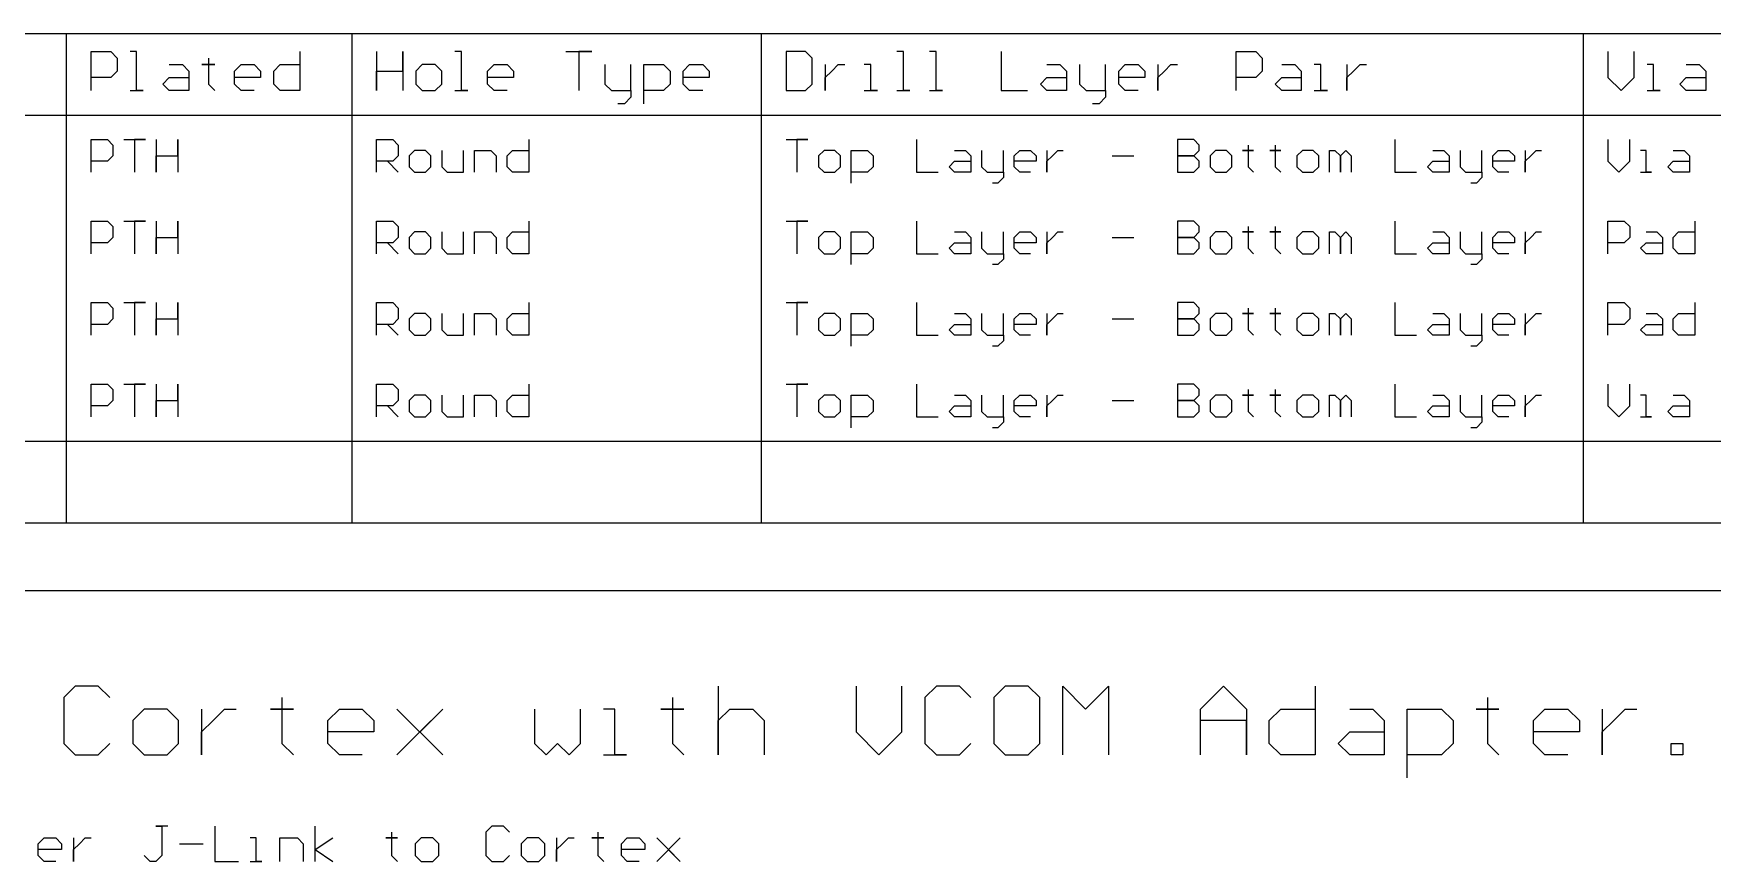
# Model space of a CAD drawing. Header units: millimetres. Extents: x -1.9 to 9.1, y -3.1 to 5.4.
# Drawn here: x 6.116 to 7.66, y -2.209 to -1.448 of the extents above; entities that cross this region are included whole.
import ezdxf

# ---------------------------------------------------------------- set-up
doc = ezdxf.new("R2010")
doc.units = ezdxf.units.MM
doc.header["$MEASUREMENT"] = 0
doc.layers.add('DrillDrawing', color=1, linetype='Continuous')
doc.layers.add('Mechanical11', color=56, linetype='Continuous')

msp = doc.modelspace()

# ---------------------------------------------------------------- linework, layer by layer
at = {"layer": 'DrillDrawing'}
for p, q in [((4.484, -1.4477), (8.6965, -1.4477)), ((6.1463, -1.8977), (6.1463, -1.4477)), ((6.4088, -1.8977), (6.4088, -1.4477)), ((6.7853, -1.8977), (6.7853, -1.4477)), ((7.5411, -1.8977), (7.5411, -1.4477)), ((6.1688, -1.5002), (6.1688, -1.4642)), ((6.1688, -1.4642), (6.1868, -1.4642)), ((6.1868, -1.4642), (6.1928, -1.4702)), ((6.2107, -1.4642), (6.2048, -1.4642)), ((6.2107, -1.5002), (6.2107, -1.4642)), ((6.3607, -1.4642), (6.3607, -1.5002)), ((6.4313, -1.4642), (6.4313, -1.5002)), ((6.4553, -1.4822), (6.4553, -1.4642)), ((6.4553, -1.4642), (6.4553, -1.5002)), ((6.5093, -1.4642), (6.5033, -1.4642)), ((6.5093, -1.5002), (6.5093, -1.4642)), ((6.6052, -1.4642), (6.6292, -1.4642)), ((6.6292, -1.4642), (6.6172, -1.4642)), ((6.6172, -1.4642), (6.6172, -1.5002)), ((6.8078, -1.4642), (6.8078, -1.5002)), ((6.8258, -1.4642), (6.8078, -1.4642)), ((6.8318, -1.4702), (6.8258, -1.4642)), ((6.9158, -1.4642), (6.9098, -1.4642)), ((6.9158, -1.5002), (6.9158, -1.4642)), ((6.9458, -1.4642), (6.9398, -1.4642)), ((6.9458, -1.5002), (6.9458, -1.4642)), ((7.0057, -1.4642), (7.0057, -1.5002)), ((7.2217, -1.5002), (7.2217, -1.4642)), ((7.2217, -1.4642), (7.2397, -1.4642)), ((7.2397, -1.4642), (7.2457, -1.4702)), ((7.5636, -1.4642), (7.5636, -1.4882)), ((7.5876, -1.4882), (7.5876, -1.4642)), ((6.1928, -1.4702), (6.1928, -1.4822)), ((6.2407, -1.4762), (6.2527, -1.4762)), ((6.2527, -1.4762), (6.2587, -1.4822)), ((6.2767, -1.4762), (6.2707, -1.4762)), ((6.2707, -1.4762), (6.2827, -1.4762)), ((6.2767, -1.4702), (6.2767, -1.4762)), ((6.2827, -1.4762), (6.2767, -1.4762)), ((6.2767, -1.4762), (6.2767, -1.4942)), ((6.3007, -1.4822), (6.3067, -1.4762)), ((6.3067, -1.4762), (6.3187, -1.4762)), ((6.3187, -1.4762), (6.3247, -1.4822)), ((6.3367, -1.4822), (6.3427, -1.4762)), ((6.3427, -1.4762), (6.3607, -1.4762)), ((6.4733, -1.4762), (6.4673, -1.4822)), ((6.4853, -1.4762), (6.4733, -1.4762)), ((6.4913, -1.4822), (6.4853, -1.4762)), ((6.5333, -1.4822), (6.5393, -1.4762)), ((6.5393, -1.4762), (6.5513, -1.4762)), ((6.5513, -1.4762), (6.5573, -1.4822)), ((6.6412, -1.4762), (6.6412, -1.4942)), ((6.6652, -1.5002), (6.6652, -1.4762)), ((6.6772, -1.5122), (6.6772, -1.4762)), ((6.6772, -1.4762), (6.6952, -1.4762)), ((6.6952, -1.4762), (6.7012, -1.4822)), ((6.7132, -1.4822), (6.7192, -1.4762)), ((6.7192, -1.4762), (6.7312, -1.4762)), ((6.7312, -1.4762), (6.7372, -1.4822)), ((6.8318, -1.4942), (6.8318, -1.4702)), ((6.8438, -1.4762), (6.8438, -1.5002)), ((6.8498, -1.4822), (6.8558, -1.4762)), ((6.8558, -1.4762), (6.8618, -1.4762)), ((6.8858, -1.4762), (6.8798, -1.4762)), ((6.8858, -1.5002), (6.8858, -1.4762)), ((7.0477, -1.4762), (7.0597, -1.4762)), ((7.0597, -1.4762), (7.0657, -1.4822)), ((7.0777, -1.4762), (7.0777, -1.4942)), ((7.1017, -1.5002), (7.1017, -1.4762)), ((7.1137, -1.4822), (7.1197, -1.4762)), ((7.1197, -1.4762), (7.1317, -1.4762)), ((7.1317, -1.4762), (7.1377, -1.4822)), ((7.1497, -1.4762), (7.1497, -1.5002)), ((7.1557, -1.4822), (7.1617, -1.4762)), ((7.1617, -1.4762), (7.1677, -1.4762)), ((7.2457, -1.4702), (7.2457, -1.4822)), ((7.2637, -1.4762), (7.2757, -1.4762)), ((7.2757, -1.4762), (7.2816, -1.4822)), ((7.2996, -1.4762), (7.2936, -1.4762)), ((7.2996, -1.5002), (7.2996, -1.4762)), ((7.3236, -1.4762), (7.3236, -1.5002)), ((7.3296, -1.4822), (7.3356, -1.4762)), ((7.3356, -1.4762), (7.3416, -1.4762)), ((7.6056, -1.4762), (7.5996, -1.4762)), ((7.6056, -1.5002), (7.6056, -1.4762)), ((7.6356, -1.4762), (7.6475, -1.4762)), ((7.6475, -1.4762), (7.6535, -1.4822)), ((6.1868, -1.4882), (6.1688, -1.4882)), ((6.1928, -1.4822), (6.1868, -1.4882)), ((6.2347, -1.4942), (6.2407, -1.4882)), ((6.2407, -1.5002), (6.2347, -1.4942)), ((6.2407, -1.4882), (6.2587, -1.4882)), ((6.2587, -1.4822), (6.2587, -1.5002)), ((6.2767, -1.4942), (6.2827, -1.5002)), ((6.3007, -1.4942), (6.3007, -1.4822)), ((6.3247, -1.4882), (6.3007, -1.4882)), ((6.3067, -1.5002), (6.3007, -1.4942)), ((6.3247, -1.4822), (6.3247, -1.4882)), ((6.3367, -1.4942), (6.3367, -1.4822)), ((6.3427, -1.5002), (6.3367, -1.4942)), ((6.4313, -1.5002), (6.4313, -1.4822)), ((6.4313, -1.4822), (6.4553, -1.4822)), ((6.4673, -1.4822), (6.4673, -1.4942)), ((6.4673, -1.4942), (6.4733, -1.5002)), ((6.4853, -1.5002), (6.4913, -1.4942)), ((6.4913, -1.4942), (6.4913, -1.4822)), ((6.5333, -1.4942), (6.5333, -1.4822)), ((6.5573, -1.4882), (6.5333, -1.4882)), ((6.5393, -1.5002), (6.5333, -1.4942)), ((6.5573, -1.4822), (6.5573, -1.4882)), ((6.6412, -1.4942), (6.6472, -1.5002)), ((6.7012, -1.4942), (6.6952, -1.5002)), ((6.7012, -1.4822), (6.7012, -1.4942)), ((6.7132, -1.4942), (6.7132, -1.4822)), ((6.7372, -1.4882), (6.7132, -1.4882)), ((6.7192, -1.5002), (6.7132, -1.4942)), ((6.7372, -1.4822), (6.7372, -1.4882)), ((6.8258, -1.5002), (6.8318, -1.4942)), ((6.8438, -1.4882), (6.8498, -1.4822)), ((6.8438, -1.5002), (6.8438, -1.4882)), ((7.0417, -1.4942), (7.0477, -1.4882)), ((7.0477, -1.5002), (7.0417, -1.4942)), ((7.0477, -1.4882), (7.0657, -1.4882)), ((7.0657, -1.4822), (7.0657, -1.5002)), ((7.0777, -1.4942), (7.0837, -1.5002)), ((7.1137, -1.4942), (7.1137, -1.4822)), ((7.1377, -1.4882), (7.1137, -1.4882)), ((7.1197, -1.5002), (7.1137, -1.4942)), ((7.1377, -1.4822), (7.1377, -1.4882)), ((7.1497, -1.4882), (7.1557, -1.4822)), ((7.1497, -1.5002), (7.1497, -1.4882)), ((7.2397, -1.4882), (7.2217, -1.4882)), ((7.2457, -1.4822), (7.2397, -1.4882)), ((7.2577, -1.4942), (7.2637, -1.4882)), ((7.2637, -1.5002), (7.2577, -1.4942)), ((7.2637, -1.4882), (7.2816, -1.4882)), ((7.2816, -1.4822), (7.2816, -1.5002)), ((7.3236, -1.4882), (7.3296, -1.4822)), ((7.3236, -1.5002), (7.3236, -1.4882)), ((7.5636, -1.4882), (7.5756, -1.5002)), ((7.5756, -1.5002), (7.5876, -1.4882)), ((7.6296, -1.4942), (7.6356, -1.4882)), ((7.6356, -1.5002), (7.6296, -1.4942)), ((7.6356, -1.4882), (7.6535, -1.4882)), ((7.6535, -1.4822), (7.6535, -1.5002)), ((6.2048, -1.5002), (6.2167, -1.5002)), ((6.2167, -1.5002), (6.2107, -1.5002)), ((6.2587, -1.5002), (6.2407, -1.5002)), ((6.3187, -1.5002), (6.3067, -1.5002)), ((6.3607, -1.5002), (6.3427, -1.5002)), ((6.4733, -1.5002), (6.4853, -1.5002)), ((6.5033, -1.5002), (6.5153, -1.5002)), ((6.5153, -1.5002), (6.5093, -1.5002)), ((6.5513, -1.5002), (6.5393, -1.5002)), ((6.6472, -1.5002), (6.6652, -1.5002)), ((6.6592, -1.5122), (6.6532, -1.5122)), ((6.6652, -1.5062), (6.6592, -1.5122)), ((6.6652, -1.5002), (6.6652, -1.5062)), ((6.6952, -1.5002), (6.6772, -1.5002)), ((6.7312, -1.5002), (6.7192, -1.5002)), ((6.8078, -1.5002), (6.8258, -1.5002)), ((6.8798, -1.5002), (6.8918, -1.5002)), ((6.8918, -1.5002), (6.8858, -1.5002)), ((6.9098, -1.5002), (6.9218, -1.5002)), ((6.9218, -1.5002), (6.9158, -1.5002)), ((6.9398, -1.5002), (6.9518, -1.5002)), ((6.9518, -1.5002), (6.9458, -1.5002)), ((7.0057, -1.5002), (7.0297, -1.5002)), ((7.0657, -1.5002), (7.0477, -1.5002)), ((7.0837, -1.5002), (7.1017, -1.5002)), ((7.0957, -1.5122), (7.0897, -1.5122)), ((7.1017, -1.5062), (7.0957, -1.5122)), ((7.1017, -1.5002), (7.1017, -1.5062)), ((7.1317, -1.5002), (7.1197, -1.5002)), ((7.2816, -1.5002), (7.2637, -1.5002)), ((7.2936, -1.5002), (7.3056, -1.5002)), ((7.3056, -1.5002), (7.2996, -1.5002)), ((7.5996, -1.5002), (7.6116, -1.5002)), ((7.6116, -1.5002), (7.6056, -1.5002)), ((7.6535, -1.5002), (7.6356, -1.5002)), ((4.484, -1.5227), (8.6965, -1.5227)), ((6.1688, -1.5752), (6.1688, -1.5452)), ((6.1688, -1.5452), (6.1838, -1.5452)), ((6.1838, -1.5452), (6.1888, -1.5502)), ((6.1888, -1.5502), (6.1888, -1.5602)), ((6.1988, -1.5452), (6.2187, -1.5452)), ((6.2187, -1.5452), (6.2087, -1.5452)), ((6.2087, -1.5452), (6.2087, -1.5752)), ((6.2287, -1.5452), (6.2287, -1.5752)), ((6.2487, -1.5602), (6.2487, -1.5452)), ((6.2487, -1.5452), (6.2487, -1.5752)), ((6.4313, -1.5752), (6.4313, -1.5452)), ((6.4313, -1.5452), (6.4463, -1.5452)), ((6.4463, -1.5452), (6.4513, -1.5502)), ((6.4513, -1.5502), (6.4513, -1.5602)), ((6.4663, -1.5552), (6.4613, -1.5602)), ((6.4763, -1.5552), (6.4663, -1.5552)), ((6.4813, -1.5602), (6.4763, -1.5552)), ((6.4913, -1.5552), (6.4913, -1.5702)), ((6.5113, -1.5752), (6.5113, -1.5552)), ((6.5213, -1.5752), (6.5213, -1.5552)), ((6.5213, -1.5552), (6.5363, -1.5552)), ((6.5363, -1.5552), (6.5413, -1.5602)), ((6.5513, -1.5602), (6.5563, -1.5552)), ((6.5563, -1.5552), (6.5713, -1.5552)), ((6.5713, -1.5452), (6.5713, -1.5752)), ((6.8078, -1.5452), (6.8278, -1.5452)), ((6.8278, -1.5452), (6.8178, -1.5452)), ((6.8178, -1.5452), (6.8178, -1.5752)), ((6.8428, -1.5552), (6.8378, -1.5602)), ((6.8528, -1.5552), (6.8428, -1.5552)), ((6.8578, -1.5602), (6.8528, -1.5552)), ((6.8678, -1.5852), (6.8678, -1.5552)), ((6.8678, -1.5552), (6.8828, -1.5552)), ((6.8828, -1.5552), (6.8878, -1.5602)), ((6.9278, -1.5452), (6.9278, -1.5752)), ((6.9628, -1.5552), (6.9727, -1.5552)), ((6.9727, -1.5552), (6.9777, -1.5602)), ((6.9877, -1.5552), (6.9877, -1.5702)), ((7.0077, -1.5752), (7.0077, -1.5552)), ((7.0177, -1.5602), (7.0227, -1.5552)), ((7.0227, -1.5552), (7.0327, -1.5552)), ((7.0327, -1.5552), (7.0377, -1.5602)), ((7.0477, -1.5552), (7.0477, -1.5752)), ((7.0527, -1.5602), (7.0577, -1.5552)), ((7.0577, -1.5552), (7.0627, -1.5552)), ((7.1677, -1.5452), (7.1677, -1.5752)), ((7.1827, -1.5452), (7.1677, -1.5452)), ((7.1877, -1.5502), (7.1827, -1.5452)), ((7.1827, -1.5602), (7.1877, -1.5552)), ((7.1877, -1.5552), (7.1877, -1.5502)), ((7.2027, -1.5552), (7.1977, -1.5602)), ((7.2127, -1.5552), (7.2027, -1.5552)), ((7.2177, -1.5602), (7.2127, -1.5552)), ((7.2327, -1.5552), (7.2277, -1.5552)), ((7.2277, -1.5552), (7.2377, -1.5552)), ((7.2327, -1.5502), (7.2327, -1.5552)), ((7.2377, -1.5552), (7.2327, -1.5552)), ((7.2327, -1.5552), (7.2327, -1.5702)), ((7.2577, -1.5552), (7.2527, -1.5552)), ((7.2527, -1.5552), (7.2627, -1.5552)), ((7.2577, -1.5502), (7.2577, -1.5552)), ((7.2627, -1.5552), (7.2577, -1.5552)), ((7.2577, -1.5552), (7.2577, -1.5702)), ((7.2826, -1.5552), (7.2776, -1.5602)), ((7.2926, -1.5552), (7.2826, -1.5552)), ((7.2976, -1.5602), (7.2926, -1.5552)), ((7.3076, -1.5752), (7.3076, -1.5552)), ((7.3076, -1.5552), (7.3126, -1.5552)), ((7.3126, -1.5552), (7.3176, -1.5602)), ((7.3176, -1.5602), (7.3226, -1.5552)), ((7.3226, -1.5552), (7.3276, -1.5602)), ((7.3676, -1.5452), (7.3676, -1.5752)), ((7.4026, -1.5552), (7.4126, -1.5552)), ((7.4126, -1.5552), (7.4176, -1.5602)), ((7.4276, -1.5552), (7.4276, -1.5702)), ((7.4476, -1.5752), (7.4476, -1.5552)), ((7.4576, -1.5602), (7.4626, -1.5552)), ((7.4626, -1.5552), (7.4726, -1.5552)), ((7.4726, -1.5552), (7.4776, -1.5602)), ((7.4876, -1.5552), (7.4876, -1.5752)), ((7.4926, -1.5602), (7.4976, -1.5552)), ((7.4976, -1.5552), (7.5026, -1.5552)), ((7.5636, -1.5452), (7.5636, -1.5652)), ((7.5836, -1.5652), (7.5836, -1.5452)), ((7.5986, -1.5552), (7.5936, -1.5552)), ((7.5986, -1.5752), (7.5986, -1.5552)), ((7.6236, -1.5552), (7.6336, -1.5552)), ((7.6336, -1.5552), (7.6386, -1.5602)), ((6.1838, -1.5652), (6.1688, -1.5652)), ((6.1888, -1.5602), (6.1838, -1.5652)), ((6.2287, -1.5752), (6.2287, -1.5602)), ((6.2287, -1.5602), (6.2487, -1.5602)), ((6.4463, -1.5652), (6.4313, -1.5652)), ((6.4413, -1.5652), (6.4513, -1.5752)), ((6.4513, -1.5602), (6.4463, -1.5652)), ((6.4613, -1.5602), (6.4613, -1.5702)), ((6.4613, -1.5702), (6.4663, -1.5752)), ((6.4763, -1.5752), (6.4813, -1.5702)), ((6.4813, -1.5702), (6.4813, -1.5602)), ((6.4913, -1.5702), (6.4963, -1.5752)), ((6.5413, -1.5602), (6.5413, -1.5752)), ((6.5513, -1.5702), (6.5513, -1.5602)), ((6.5563, -1.5752), (6.5513, -1.5702)), ((6.8378, -1.5602), (6.8378, -1.5702)), ((6.8378, -1.5702), (6.8428, -1.5752)), ((6.8528, -1.5752), (6.8578, -1.5702)), ((6.8578, -1.5702), (6.8578, -1.5602)), ((6.8878, -1.5702), (6.8828, -1.5752)), ((6.8878, -1.5602), (6.8878, -1.5702)), ((6.9578, -1.5702), (6.9628, -1.5652)), ((6.9628, -1.5752), (6.9578, -1.5702)), ((6.9628, -1.5652), (6.9777, -1.5652)), ((6.9777, -1.5602), (6.9777, -1.5752)), ((6.9877, -1.5702), (6.9927, -1.5752)), ((7.0177, -1.5702), (7.0177, -1.5602)), ((7.0377, -1.5652), (7.0177, -1.5652)), ((7.0227, -1.5752), (7.0177, -1.5702)), ((7.0377, -1.5602), (7.0377, -1.5652)), ((7.0477, -1.5652), (7.0527, -1.5602)), ((7.0477, -1.5752), (7.0477, -1.5652)), ((7.1077, -1.5602), (7.1277, -1.5602)), ((7.1827, -1.5602), (7.1677, -1.5602)), ((7.1677, -1.5602), (7.1827, -1.5602)), ((7.1877, -1.5652), (7.1827, -1.5602)), ((7.1827, -1.5752), (7.1877, -1.5702)), ((7.1877, -1.5702), (7.1877, -1.5652)), ((7.1977, -1.5602), (7.1977, -1.5702)), ((7.1977, -1.5702), (7.2027, -1.5752)), ((7.2127, -1.5752), (7.2177, -1.5702)), ((7.2177, -1.5702), (7.2177, -1.5602)), ((7.2327, -1.5702), (7.2377, -1.5752)), ((7.2577, -1.5702), (7.2627, -1.5752)), ((7.2776, -1.5602), (7.2776, -1.5702)), ((7.2776, -1.5702), (7.2826, -1.5752)), ((7.2926, -1.5752), (7.2976, -1.5702)), ((7.2976, -1.5702), (7.2976, -1.5602)), ((7.3176, -1.5602), (7.3176, -1.5752)), ((7.3176, -1.5752), (7.3176, -1.5602)), ((7.3276, -1.5602), (7.3276, -1.5752)), ((7.3976, -1.5702), (7.4026, -1.5652)), ((7.4026, -1.5752), (7.3976, -1.5702)), ((7.4026, -1.5652), (7.4176, -1.5652)), ((7.4176, -1.5602), (7.4176, -1.5752)), ((7.4276, -1.5702), (7.4326, -1.5752)), ((7.4576, -1.5702), (7.4576, -1.5602)), ((7.4776, -1.5652), (7.4576, -1.5652)), ((7.4626, -1.5752), (7.4576, -1.5702)), ((7.4776, -1.5602), (7.4776, -1.5652)), ((7.4876, -1.5652), (7.4926, -1.5602)), ((7.4876, -1.5752), (7.4876, -1.5652)), ((7.5636, -1.5652), (7.5736, -1.5752)), ((7.5736, -1.5752), (7.5836, -1.5652)), ((7.6186, -1.5702), (7.6236, -1.5652)), ((7.6236, -1.5752), (7.6186, -1.5702)), ((7.6236, -1.5652), (7.6386, -1.5652)), ((7.6386, -1.5602), (7.6386, -1.5752)), ((6.4663, -1.5752), (6.4763, -1.5752)), ((6.4963, -1.5752), (6.5113, -1.5752)), ((6.5713, -1.5752), (6.5563, -1.5752)), ((6.8428, -1.5752), (6.8528, -1.5752)), ((6.8828, -1.5752), (6.8678, -1.5752)), ((6.9278, -1.5752), (6.9478, -1.5752)), ((6.9777, -1.5752), (6.9628, -1.5752)), ((6.9927, -1.5752), (7.0077, -1.5752)), ((7.0027, -1.5852), (6.9977, -1.5852)), ((7.0077, -1.5802), (7.0027, -1.5852)), ((7.0077, -1.5752), (7.0077, -1.5802)), ((7.0327, -1.5752), (7.0227, -1.5752)), ((7.1677, -1.5752), (7.1827, -1.5752)), ((7.2027, -1.5752), (7.2127, -1.5752)), ((7.2826, -1.5752), (7.2926, -1.5752)), ((7.3676, -1.5752), (7.3876, -1.5752)), ((7.4176, -1.5752), (7.4026, -1.5752)), ((7.4326, -1.5752), (7.4476, -1.5752)), ((7.4426, -1.5852), (7.4376, -1.5852)), ((7.4476, -1.5802), (7.4426, -1.5852)), ((7.4476, -1.5752), (7.4476, -1.5802)), ((7.4726, -1.5752), (7.4626, -1.5752)), ((7.5936, -1.5752), (7.6036, -1.5752)), ((7.6036, -1.5752), (7.5986, -1.5752)), ((7.6386, -1.5752), (7.6236, -1.5752)), ((6.1688, -1.6502), (6.1688, -1.6202)), ((6.1688, -1.6202), (6.1838, -1.6202)), ((6.1838, -1.6202), (6.1888, -1.6252)), ((6.1988, -1.6202), (6.2187, -1.6202)), ((6.2187, -1.6202), (6.2087, -1.6202)), ((6.2087, -1.6202), (6.2087, -1.6502)), ((6.2287, -1.6202), (6.2287, -1.6502)), ((6.2487, -1.6352), (6.2487, -1.6202)), ((6.2487, -1.6202), (6.2487, -1.6502)), ((6.4313, -1.6502), (6.4313, -1.6202)), ((6.4313, -1.6202), (6.4463, -1.6202)), ((6.4463, -1.6202), (6.4513, -1.6252)), ((6.5713, -1.6202), (6.5713, -1.6502)), ((6.8078, -1.6202), (6.8278, -1.6202)), ((6.8278, -1.6202), (6.8178, -1.6202)), ((6.8178, -1.6202), (6.8178, -1.6502)), ((6.9278, -1.6202), (6.9278, -1.6502)), ((7.1677, -1.6202), (7.1677, -1.6502)), ((7.1827, -1.6202), (7.1677, -1.6202)), ((7.1877, -1.6252), (7.1827, -1.6202)), ((7.3676, -1.6202), (7.3676, -1.6502)), ((7.5636, -1.6502), (7.5636, -1.6202)), ((7.5636, -1.6202), (7.5786, -1.6202)), ((7.5786, -1.6202), (7.5836, -1.6252)), ((7.6436, -1.6202), (7.6436, -1.6502)), ((6.1888, -1.6352), (6.1838, -1.6402)), ((6.1888, -1.6252), (6.1888, -1.6352)), ((6.2287, -1.6502), (6.2287, -1.6352)), ((6.2287, -1.6352), (6.2487, -1.6352)), ((6.4513, -1.6352), (6.4463, -1.6402)), ((6.4513, -1.6252), (6.4513, -1.6352)), ((6.4663, -1.6302), (6.4613, -1.6352)), ((6.4613, -1.6352), (6.4613, -1.6452)), ((6.4763, -1.6302), (6.4663, -1.6302)), ((6.4813, -1.6352), (6.4763, -1.6302)), ((6.4813, -1.6452), (6.4813, -1.6352)), ((6.4913, -1.6302), (6.4913, -1.6452)), ((6.5113, -1.6502), (6.5113, -1.6302)), ((6.5213, -1.6502), (6.5213, -1.6302)), ((6.5213, -1.6302), (6.5363, -1.6302)), ((6.5363, -1.6302), (6.5413, -1.6352)), ((6.5413, -1.6352), (6.5413, -1.6502)), ((6.5513, -1.6352), (6.5563, -1.6302)), ((6.5513, -1.6452), (6.5513, -1.6352)), ((6.5563, -1.6302), (6.5713, -1.6302)), ((6.8428, -1.6302), (6.8378, -1.6352)), ((6.8378, -1.6352), (6.8378, -1.6452)), ((6.8528, -1.6302), (6.8428, -1.6302)), ((6.8578, -1.6352), (6.8528, -1.6302)), ((6.8578, -1.6452), (6.8578, -1.6352)), ((6.8678, -1.6602), (6.8678, -1.6302)), ((6.8678, -1.6302), (6.8828, -1.6302)), ((6.8828, -1.6302), (6.8878, -1.6352)), ((6.8878, -1.6352), (6.8878, -1.6452)), ((6.9628, -1.6302), (6.9727, -1.6302)), ((6.9727, -1.6302), (6.9777, -1.6352)), ((6.9777, -1.6352), (6.9777, -1.6502)), ((6.9877, -1.6302), (6.9877, -1.6452)), ((7.0077, -1.6502), (7.0077, -1.6302)), ((7.0177, -1.6352), (7.0227, -1.6302)), ((7.0177, -1.6452), (7.0177, -1.6352)), ((7.0227, -1.6302), (7.0327, -1.6302)), ((7.0327, -1.6302), (7.0377, -1.6352)), ((7.0377, -1.6352), (7.0377, -1.6402)), ((7.0477, -1.6302), (7.0477, -1.6502)), ((7.0477, -1.6402), (7.0527, -1.6352)), ((7.0527, -1.6352), (7.0577, -1.6302)), ((7.0577, -1.6302), (7.0627, -1.6302)), ((7.1077, -1.6352), (7.1277, -1.6352)), ((7.1827, -1.6352), (7.1677, -1.6352)), ((7.1677, -1.6352), (7.1827, -1.6352)), ((7.1827, -1.6352), (7.1877, -1.6302)), ((7.1877, -1.6402), (7.1827, -1.6352)), ((7.1877, -1.6302), (7.1877, -1.6252)), ((7.2027, -1.6302), (7.1977, -1.6352)), ((7.1977, -1.6352), (7.1977, -1.6452)), ((7.2127, -1.6302), (7.2027, -1.6302)), ((7.2177, -1.6352), (7.2127, -1.6302)), ((7.2177, -1.6452), (7.2177, -1.6352)), ((7.2327, -1.6302), (7.2277, -1.6302)), ((7.2277, -1.6302), (7.2377, -1.6302)), ((7.2327, -1.6252), (7.2327, -1.6302)), ((7.2377, -1.6302), (7.2327, -1.6302)), ((7.2327, -1.6302), (7.2327, -1.6452)), ((7.2577, -1.6302), (7.2527, -1.6302)), ((7.2527, -1.6302), (7.2627, -1.6302)), ((7.2577, -1.6252), (7.2577, -1.6302)), ((7.2627, -1.6302), (7.2577, -1.6302)), ((7.2577, -1.6302), (7.2577, -1.6452)), ((7.2826, -1.6302), (7.2776, -1.6352)), ((7.2776, -1.6352), (7.2776, -1.6452)), ((7.2926, -1.6302), (7.2826, -1.6302)), ((7.2976, -1.6352), (7.2926, -1.6302)), ((7.2976, -1.6452), (7.2976, -1.6352)), ((7.3076, -1.6502), (7.3076, -1.6302)), ((7.3076, -1.6302), (7.3126, -1.6302)), ((7.3126, -1.6302), (7.3176, -1.6352)), ((7.3176, -1.6352), (7.3226, -1.6302)), ((7.3176, -1.6352), (7.3176, -1.6502)), ((7.3176, -1.6502), (7.3176, -1.6352)), ((7.3226, -1.6302), (7.3276, -1.6352)), ((7.3276, -1.6352), (7.3276, -1.6502)), ((7.4026, -1.6302), (7.4126, -1.6302)), ((7.4126, -1.6302), (7.4176, -1.6352)), ((7.4176, -1.6352), (7.4176, -1.6502)), ((7.4276, -1.6302), (7.4276, -1.6452)), ((7.4476, -1.6502), (7.4476, -1.6302)), ((7.4576, -1.6352), (7.4626, -1.6302)), ((7.4576, -1.6452), (7.4576, -1.6352)), ((7.4626, -1.6302), (7.4726, -1.6302)), ((7.4726, -1.6302), (7.4776, -1.6352)), ((7.4776, -1.6352), (7.4776, -1.6402)), ((7.4876, -1.6302), (7.4876, -1.6502)), ((7.4876, -1.6402), (7.4926, -1.6352)), ((7.4926, -1.6352), (7.4976, -1.6302)), ((7.4976, -1.6302), (7.5026, -1.6302)), ((7.5836, -1.6352), (7.5786, -1.6402)), ((7.5836, -1.6252), (7.5836, -1.6352)), ((7.5986, -1.6302), (7.6086, -1.6302)), ((7.6086, -1.6302), (7.6136, -1.6352)), ((7.6136, -1.6352), (7.6136, -1.6502)), ((7.6236, -1.6352), (7.6286, -1.6302)), ((7.6236, -1.6452), (7.6236, -1.6352)), ((7.6286, -1.6302), (7.6436, -1.6302)), ((6.1838, -1.6402), (6.1688, -1.6402)), ((6.4463, -1.6402), (6.4313, -1.6402)), ((6.4413, -1.6402), (6.4513, -1.6502)), ((6.4613, -1.6452), (6.4663, -1.6502)), ((6.4663, -1.6502), (6.4763, -1.6502)), ((6.4763, -1.6502), (6.4813, -1.6452)), ((6.4913, -1.6452), (6.4963, -1.6502)), ((6.4963, -1.6502), (6.5113, -1.6502)), ((6.5563, -1.6502), (6.5513, -1.6452)), ((6.5713, -1.6502), (6.5563, -1.6502)), ((6.8378, -1.6452), (6.8428, -1.6502)), ((6.8428, -1.6502), (6.8528, -1.6502)), ((6.8528, -1.6502), (6.8578, -1.6452)), ((6.8828, -1.6502), (6.8678, -1.6502)), ((6.8878, -1.6452), (6.8828, -1.6502)), ((6.9278, -1.6502), (6.9478, -1.6502)), ((6.9578, -1.6452), (6.9628, -1.6402)), ((6.9628, -1.6502), (6.9578, -1.6452)), ((6.9628, -1.6402), (6.9777, -1.6402)), ((6.9777, -1.6502), (6.9628, -1.6502)), ((6.9877, -1.6452), (6.9927, -1.6502)), ((6.9927, -1.6502), (7.0077, -1.6502)), ((7.0077, -1.6502), (7.0077, -1.6552)), ((7.0377, -1.6402), (7.0177, -1.6402)), ((7.0227, -1.6502), (7.0177, -1.6452)), ((7.0327, -1.6502), (7.0227, -1.6502)), ((7.0477, -1.6502), (7.0477, -1.6402)), ((7.1677, -1.6502), (7.1827, -1.6502)), ((7.1827, -1.6502), (7.1877, -1.6452)), ((7.1877, -1.6452), (7.1877, -1.6402)), ((7.1977, -1.6452), (7.2027, -1.6502)), ((7.2027, -1.6502), (7.2127, -1.6502)), ((7.2127, -1.6502), (7.2177, -1.6452)), ((7.2327, -1.6452), (7.2377, -1.6502)), ((7.2577, -1.6452), (7.2627, -1.6502)), ((7.2776, -1.6452), (7.2826, -1.6502)), ((7.2826, -1.6502), (7.2926, -1.6502)), ((7.2926, -1.6502), (7.2976, -1.6452)), ((7.3676, -1.6502), (7.3876, -1.6502)), ((7.3976, -1.6452), (7.4026, -1.6402)), ((7.4026, -1.6502), (7.3976, -1.6452)), ((7.4026, -1.6402), (7.4176, -1.6402)), ((7.4176, -1.6502), (7.4026, -1.6502)), ((7.4276, -1.6452), (7.4326, -1.6502)), ((7.4326, -1.6502), (7.4476, -1.6502)), ((7.4476, -1.6502), (7.4476, -1.6552)), ((7.4776, -1.6402), (7.4576, -1.6402)), ((7.4626, -1.6502), (7.4576, -1.6452)), ((7.4726, -1.6502), (7.4626, -1.6502)), ((7.4876, -1.6502), (7.4876, -1.6402)), ((7.5786, -1.6402), (7.5636, -1.6402)), ((7.5936, -1.6452), (7.5986, -1.6402)), ((7.5986, -1.6502), (7.5936, -1.6452)), ((7.5986, -1.6402), (7.6136, -1.6402)), ((7.6136, -1.6502), (7.5986, -1.6502)), ((7.6286, -1.6502), (7.6236, -1.6452)), ((7.6436, -1.6502), (7.6286, -1.6502)), ((7.0027, -1.6602), (6.9977, -1.6602)), ((7.0077, -1.6552), (7.0027, -1.6602)), ((7.4426, -1.6602), (7.4376, -1.6602)), ((7.4476, -1.6552), (7.4426, -1.6602)), ((6.1688, -1.7252), (6.1688, -1.6952)), ((6.1688, -1.6952), (6.1838, -1.6952)), ((6.1838, -1.6952), (6.1888, -1.7002)), ((6.1988, -1.6952), (6.2187, -1.6952)), ((6.2187, -1.6952), (6.2087, -1.6952)), ((6.2087, -1.6952), (6.2087, -1.7252)), ((6.2287, -1.6952), (6.2287, -1.7252)), ((6.2487, -1.7102), (6.2487, -1.6952)), ((6.2487, -1.6952), (6.2487, -1.7252)), ((6.4313, -1.7252), (6.4313, -1.6952)), ((6.4313, -1.6952), (6.4463, -1.6952)), ((6.4463, -1.6952), (6.4513, -1.7002)), ((6.5713, -1.6952), (6.5713, -1.7252)), ((6.8078, -1.6952), (6.8278, -1.6952)), ((6.8278, -1.6952), (6.8178, -1.6952)), ((6.8178, -1.6952), (6.8178, -1.7252)), ((6.9278, -1.6952), (6.9278, -1.7252)), ((7.1677, -1.6952), (7.1677, -1.7252)), ((7.1827, -1.6952), (7.1677, -1.6952)), ((7.1877, -1.7002), (7.1827, -1.6952)), ((7.3676, -1.6952), (7.3676, -1.7252)), ((7.5636, -1.7252), (7.5636, -1.6952)), ((7.5636, -1.6952), (7.5786, -1.6952)), ((7.5786, -1.6952), (7.5836, -1.7002)), ((7.6436, -1.6952), (7.6436, -1.7252)), ((6.1888, -1.7102), (6.1838, -1.7152)), ((6.1888, -1.7002), (6.1888, -1.7102)), ((6.2287, -1.7252), (6.2287, -1.7102)), ((6.2287, -1.7102), (6.2487, -1.7102)), ((6.4513, -1.7102), (6.4463, -1.7152)), ((6.4513, -1.7002), (6.4513, -1.7102)), ((6.4663, -1.7052), (6.4613, -1.7102)), ((6.4613, -1.7102), (6.4613, -1.7202)), ((6.4763, -1.7052), (6.4663, -1.7052)), ((6.4813, -1.7102), (6.4763, -1.7052)), ((6.4813, -1.7202), (6.4813, -1.7102)), ((6.4913, -1.7052), (6.4913, -1.7202)), ((6.5113, -1.7252), (6.5113, -1.7052)), ((6.5213, -1.7252), (6.5213, -1.7052)), ((6.5213, -1.7052), (6.5363, -1.7052)), ((6.5363, -1.7052), (6.5413, -1.7102)), ((6.5413, -1.7102), (6.5413, -1.7252)), ((6.5513, -1.7102), (6.5563, -1.7052)), ((6.5513, -1.7202), (6.5513, -1.7102)), ((6.5563, -1.7052), (6.5713, -1.7052)), ((6.8428, -1.7052), (6.8378, -1.7102)), ((6.8378, -1.7102), (6.8378, -1.7202)), ((6.8528, -1.7052), (6.8428, -1.7052)), ((6.8578, -1.7102), (6.8528, -1.7052)), ((6.8578, -1.7202), (6.8578, -1.7102)), ((6.8678, -1.7352), (6.8678, -1.7052)), ((6.8678, -1.7052), (6.8828, -1.7052)), ((6.8828, -1.7052), (6.8878, -1.7102)), ((6.8878, -1.7102), (6.8878, -1.7202)), ((6.9628, -1.7052), (6.9727, -1.7052)), ((6.9727, -1.7052), (6.9777, -1.7102)), ((6.9777, -1.7102), (6.9777, -1.7252)), ((6.9877, -1.7052), (6.9877, -1.7202)), ((7.0077, -1.7252), (7.0077, -1.7052)), ((7.0177, -1.7102), (7.0227, -1.7052)), ((7.0177, -1.7202), (7.0177, -1.7102)), ((7.0227, -1.7052), (7.0327, -1.7052)), ((7.0327, -1.7052), (7.0377, -1.7102)), ((7.0377, -1.7102), (7.0377, -1.7152)), ((7.0477, -1.7052), (7.0477, -1.7252)), ((7.0477, -1.7152), (7.0527, -1.7102)), ((7.0527, -1.7102), (7.0577, -1.7052)), ((7.0577, -1.7052), (7.0627, -1.7052)), ((7.1077, -1.7102), (7.1277, -1.7102)), ((7.1827, -1.7102), (7.1677, -1.7102)), ((7.1677, -1.7102), (7.1827, -1.7102)), ((7.1827, -1.7102), (7.1877, -1.7052)), ((7.1877, -1.7152), (7.1827, -1.7102)), ((7.1877, -1.7052), (7.1877, -1.7002)), ((7.2027, -1.7052), (7.1977, -1.7102)), ((7.1977, -1.7102), (7.1977, -1.7202)), ((7.2127, -1.7052), (7.2027, -1.7052)), ((7.2177, -1.7102), (7.2127, -1.7052)), ((7.2177, -1.7202), (7.2177, -1.7102)), ((7.2327, -1.7052), (7.2277, -1.7052)), ((7.2277, -1.7052), (7.2377, -1.7052)), ((7.2327, -1.7002), (7.2327, -1.7052)), ((7.2377, -1.7052), (7.2327, -1.7052)), ((7.2327, -1.7052), (7.2327, -1.7202)), ((7.2577, -1.7052), (7.2527, -1.7052)), ((7.2527, -1.7052), (7.2627, -1.7052)), ((7.2577, -1.7002), (7.2577, -1.7052)), ((7.2627, -1.7052), (7.2577, -1.7052)), ((7.2577, -1.7052), (7.2577, -1.7202)), ((7.2826, -1.7052), (7.2776, -1.7102)), ((7.2776, -1.7102), (7.2776, -1.7202)), ((7.2926, -1.7052), (7.2826, -1.7052)), ((7.2976, -1.7102), (7.2926, -1.7052)), ((7.2976, -1.7202), (7.2976, -1.7102)), ((7.3076, -1.7252), (7.3076, -1.7052)), ((7.3076, -1.7052), (7.3126, -1.7052)), ((7.3126, -1.7052), (7.3176, -1.7102)), ((7.3176, -1.7102), (7.3226, -1.7052)), ((7.3176, -1.7102), (7.3176, -1.7252)), ((7.3176, -1.7252), (7.3176, -1.7102)), ((7.3226, -1.7052), (7.3276, -1.7102)), ((7.3276, -1.7102), (7.3276, -1.7252)), ((7.4026, -1.7052), (7.4126, -1.7052)), ((7.4126, -1.7052), (7.4176, -1.7102)), ((7.4176, -1.7102), (7.4176, -1.7252)), ((7.4276, -1.7052), (7.4276, -1.7202)), ((7.4476, -1.7252), (7.4476, -1.7052)), ((7.4576, -1.7102), (7.4626, -1.7052)), ((7.4576, -1.7202), (7.4576, -1.7102)), ((7.4626, -1.7052), (7.4726, -1.7052)), ((7.4726, -1.7052), (7.4776, -1.7102)), ((7.4776, -1.7102), (7.4776, -1.7152)), ((7.4876, -1.7052), (7.4876, -1.7252)), ((7.4876, -1.7152), (7.4926, -1.7102)), ((7.4926, -1.7102), (7.4976, -1.7052)), ((7.4976, -1.7052), (7.5026, -1.7052)), ((7.5836, -1.7102), (7.5786, -1.7152)), ((7.5836, -1.7002), (7.5836, -1.7102)), ((7.5986, -1.7052), (7.6086, -1.7052)), ((7.6086, -1.7052), (7.6136, -1.7102)), ((7.6136, -1.7102), (7.6136, -1.7252)), ((7.6236, -1.7102), (7.6286, -1.7052)), ((7.6236, -1.7202), (7.6236, -1.7102)), ((7.6286, -1.7052), (7.6436, -1.7052)), ((6.1838, -1.7152), (6.1688, -1.7152)), ((6.4463, -1.7152), (6.4313, -1.7152)), ((6.4413, -1.7152), (6.4513, -1.7252)), ((6.4613, -1.7202), (6.4663, -1.7252)), ((6.4663, -1.7252), (6.4763, -1.7252)), ((6.4763, -1.7252), (6.4813, -1.7202)), ((6.4913, -1.7202), (6.4963, -1.7252)), ((6.4963, -1.7252), (6.5113, -1.7252)), ((6.5563, -1.7252), (6.5513, -1.7202)), ((6.5713, -1.7252), (6.5563, -1.7252)), ((6.8378, -1.7202), (6.8428, -1.7252)), ((6.8428, -1.7252), (6.8528, -1.7252)), ((6.8528, -1.7252), (6.8578, -1.7202)), ((6.8828, -1.7252), (6.8678, -1.7252)), ((6.8878, -1.7202), (6.8828, -1.7252)), ((6.9278, -1.7252), (6.9478, -1.7252)), ((6.9578, -1.7202), (6.9628, -1.7152)), ((6.9628, -1.7252), (6.9578, -1.7202)), ((6.9628, -1.7152), (6.9777, -1.7152)), ((6.9777, -1.7252), (6.9628, -1.7252)), ((6.9877, -1.7202), (6.9927, -1.7252)), ((6.9927, -1.7252), (7.0077, -1.7252)), ((7.0077, -1.7252), (7.0077, -1.7302)), ((7.0377, -1.7152), (7.0177, -1.7152)), ((7.0227, -1.7252), (7.0177, -1.7202)), ((7.0327, -1.7252), (7.0227, -1.7252)), ((7.0477, -1.7252), (7.0477, -1.7152)), ((7.1677, -1.7252), (7.1827, -1.7252)), ((7.1827, -1.7252), (7.1877, -1.7202)), ((7.1877, -1.7202), (7.1877, -1.7152)), ((7.1977, -1.7202), (7.2027, -1.7252)), ((7.2027, -1.7252), (7.2127, -1.7252)), ((7.2127, -1.7252), (7.2177, -1.7202)), ((7.2327, -1.7202), (7.2377, -1.7252)), ((7.2577, -1.7202), (7.2627, -1.7252)), ((7.2776, -1.7202), (7.2826, -1.7252)), ((7.2826, -1.7252), (7.2926, -1.7252)), ((7.2926, -1.7252), (7.2976, -1.7202)), ((7.3676, -1.7252), (7.3876, -1.7252)), ((7.3976, -1.7202), (7.4026, -1.7152)), ((7.4026, -1.7252), (7.3976, -1.7202)), ((7.4026, -1.7152), (7.4176, -1.7152)), ((7.4176, -1.7252), (7.4026, -1.7252)), ((7.4276, -1.7202), (7.4326, -1.7252)), ((7.4326, -1.7252), (7.4476, -1.7252)), ((7.4476, -1.7252), (7.4476, -1.7302)), ((7.4776, -1.7152), (7.4576, -1.7152)), ((7.4626, -1.7252), (7.4576, -1.7202)), ((7.4726, -1.7252), (7.4626, -1.7252)), ((7.4876, -1.7252), (7.4876, -1.7152)), ((7.5786, -1.7152), (7.5636, -1.7152)), ((7.5936, -1.7202), (7.5986, -1.7152)), ((7.5986, -1.7252), (7.5936, -1.7202)), ((7.5986, -1.7152), (7.6136, -1.7152)), ((7.6136, -1.7252), (7.5986, -1.7252)), ((7.6286, -1.7252), (7.6236, -1.7202)), ((7.6436, -1.7252), (7.6286, -1.7252)), ((7.0027, -1.7352), (6.9977, -1.7352)), ((7.0077, -1.7302), (7.0027, -1.7352)), ((7.4426, -1.7352), (7.4376, -1.7352)), ((7.4476, -1.7302), (7.4426, -1.7352)), ((6.1688, -1.8002), (6.1688, -1.7702)), ((6.1688, -1.7702), (6.1838, -1.7702)), ((6.1838, -1.7702), (6.1888, -1.7752)), ((6.1888, -1.7752), (6.1888, -1.7852)), ((6.1988, -1.7702), (6.2187, -1.7702)), ((6.2187, -1.7702), (6.2087, -1.7702)), ((6.2087, -1.7702), (6.2087, -1.8002)), ((6.2287, -1.7702), (6.2287, -1.8002)), ((6.2487, -1.7852), (6.2487, -1.7702)), ((6.2487, -1.7702), (6.2487, -1.8002)), ((6.4313, -1.8002), (6.4313, -1.7702)), ((6.4313, -1.7702), (6.4463, -1.7702)), ((6.4463, -1.7702), (6.4513, -1.7752)), ((6.4513, -1.7752), (6.4513, -1.7852)), ((6.5713, -1.7702), (6.5713, -1.8002)), ((6.8078, -1.7702), (6.8278, -1.7702)), ((6.8278, -1.7702), (6.8178, -1.7702)), ((6.8178, -1.7702), (6.8178, -1.8002)), ((6.9278, -1.7702), (6.9278, -1.8002)), ((7.1677, -1.7702), (7.1677, -1.8002)), ((7.1827, -1.7702), (7.1677, -1.7702)), ((7.1877, -1.7752), (7.1827, -1.7702)), ((7.1877, -1.7802), (7.1877, -1.7752)), ((7.2327, -1.7752), (7.2327, -1.7802)), ((7.2577, -1.7752), (7.2577, -1.7802)), ((7.3676, -1.7702), (7.3676, -1.8002)), ((7.5636, -1.7702), (7.5636, -1.7902)), ((7.5836, -1.7902), (7.5836, -1.7702)), ((6.1838, -1.7902), (6.1688, -1.7902)), ((6.1888, -1.7852), (6.1838, -1.7902)), ((6.2287, -1.8002), (6.2287, -1.7852)), ((6.2287, -1.7852), (6.2487, -1.7852)), ((6.4463, -1.7902), (6.4313, -1.7902)), ((6.4413, -1.7902), (6.4513, -1.8002)), ((6.4513, -1.7852), (6.4463, -1.7902)), ((6.4663, -1.7802), (6.4613, -1.7852)), ((6.4613, -1.7852), (6.4613, -1.7952)), ((6.4763, -1.7802), (6.4663, -1.7802)), ((6.4813, -1.7852), (6.4763, -1.7802)), ((6.4813, -1.7952), (6.4813, -1.7852)), ((6.4913, -1.7802), (6.4913, -1.7952)), ((6.5113, -1.8002), (6.5113, -1.7802)), ((6.5213, -1.8002), (6.5213, -1.7802)), ((6.5213, -1.7802), (6.5363, -1.7802)), ((6.5363, -1.7802), (6.5413, -1.7852)), ((6.5413, -1.7852), (6.5413, -1.8002)), ((6.5513, -1.7852), (6.5563, -1.7802)), ((6.5513, -1.7952), (6.5513, -1.7852)), ((6.5563, -1.7802), (6.5713, -1.7802)), ((6.8428, -1.7802), (6.8378, -1.7852)), ((6.8378, -1.7852), (6.8378, -1.7952)), ((6.8528, -1.7802), (6.8428, -1.7802)), ((6.8578, -1.7852), (6.8528, -1.7802)), ((6.8578, -1.7952), (6.8578, -1.7852)), ((6.8678, -1.8102), (6.8678, -1.7802)), ((6.8678, -1.7802), (6.8828, -1.7802)), ((6.8828, -1.7802), (6.8878, -1.7852)), ((6.8878, -1.7852), (6.8878, -1.7952)), ((6.9578, -1.7952), (6.9628, -1.7902)), ((6.9628, -1.7802), (6.9727, -1.7802)), ((6.9628, -1.7902), (6.9777, -1.7902)), ((6.9727, -1.7802), (6.9777, -1.7852)), ((6.9777, -1.7852), (6.9777, -1.8002)), ((6.9877, -1.7802), (6.9877, -1.7952)), ((7.0077, -1.8002), (7.0077, -1.7802)), ((7.0177, -1.7852), (7.0227, -1.7802)), ((7.0177, -1.7952), (7.0177, -1.7852)), ((7.0377, -1.7902), (7.0177, -1.7902)), ((7.0227, -1.7802), (7.0327, -1.7802)), ((7.0327, -1.7802), (7.0377, -1.7852)), ((7.0377, -1.7852), (7.0377, -1.7902)), ((7.0477, -1.7802), (7.0477, -1.8002)), ((7.0477, -1.7902), (7.0527, -1.7852)), ((7.0477, -1.8002), (7.0477, -1.7902)), ((7.0527, -1.7852), (7.0577, -1.7802)), ((7.0577, -1.7802), (7.0627, -1.7802)), ((7.1077, -1.7852), (7.1277, -1.7852)), ((7.1827, -1.7852), (7.1677, -1.7852)), ((7.1677, -1.7852), (7.1827, -1.7852)), ((7.1827, -1.7852), (7.1877, -1.7802)), ((7.1877, -1.7902), (7.1827, -1.7852)), ((7.1877, -1.7952), (7.1877, -1.7902)), ((7.2027, -1.7802), (7.1977, -1.7852)), ((7.1977, -1.7852), (7.1977, -1.7952)), ((7.2127, -1.7802), (7.2027, -1.7802)), ((7.2177, -1.7852), (7.2127, -1.7802)), ((7.2177, -1.7952), (7.2177, -1.7852)), ((7.2327, -1.7802), (7.2277, -1.7802)), ((7.2277, -1.7802), (7.2377, -1.7802)), ((7.2377, -1.7802), (7.2327, -1.7802)), ((7.2327, -1.7802), (7.2327, -1.7952)), ((7.2577, -1.7802), (7.2527, -1.7802)), ((7.2527, -1.7802), (7.2627, -1.7802)), ((7.2627, -1.7802), (7.2577, -1.7802)), ((7.2577, -1.7802), (7.2577, -1.7952)), ((7.2826, -1.7802), (7.2776, -1.7852)), ((7.2776, -1.7852), (7.2776, -1.7952)), ((7.2926, -1.7802), (7.2826, -1.7802)), ((7.2976, -1.7852), (7.2926, -1.7802)), ((7.2976, -1.7952), (7.2976, -1.7852)), ((7.3076, -1.8002), (7.3076, -1.7802)), ((7.3076, -1.7802), (7.3126, -1.7802)), ((7.3126, -1.7802), (7.3176, -1.7852)), ((7.3176, -1.7852), (7.3226, -1.7802)), ((7.3176, -1.7852), (7.3176, -1.8002)), ((7.3176, -1.8002), (7.3176, -1.7852)), ((7.3226, -1.7802), (7.3276, -1.7852)), ((7.3276, -1.7852), (7.3276, -1.8002)), ((7.3976, -1.7952), (7.4026, -1.7902)), ((7.4026, -1.7802), (7.4126, -1.7802)), ((7.4026, -1.7902), (7.4176, -1.7902)), ((7.4126, -1.7802), (7.4176, -1.7852)), ((7.4176, -1.7852), (7.4176, -1.8002)), ((7.4276, -1.7802), (7.4276, -1.7952)), ((7.4476, -1.8002), (7.4476, -1.7802)), ((7.4576, -1.7852), (7.4626, -1.7802)), ((7.4576, -1.7952), (7.4576, -1.7852)), ((7.4776, -1.7902), (7.4576, -1.7902)), ((7.4626, -1.7802), (7.4726, -1.7802)), ((7.4726, -1.7802), (7.4776, -1.7852)), ((7.4776, -1.7852), (7.4776, -1.7902)), ((7.4876, -1.7802), (7.4876, -1.8002)), ((7.4876, -1.7902), (7.4926, -1.7852)), ((7.4876, -1.8002), (7.4876, -1.7902)), ((7.4926, -1.7852), (7.4976, -1.7802)), ((7.4976, -1.7802), (7.5026, -1.7802)), ((7.5636, -1.7902), (7.5736, -1.8002)), ((7.5736, -1.8002), (7.5836, -1.7902)), ((7.5986, -1.7802), (7.5936, -1.7802)), ((7.5986, -1.8002), (7.5986, -1.7802)), ((7.6186, -1.7952), (7.6236, -1.7902)), ((7.6236, -1.7802), (7.6336, -1.7802)), ((7.6236, -1.7902), (7.6386, -1.7902)), ((7.6336, -1.7802), (7.6386, -1.7852)), ((7.6386, -1.7852), (7.6386, -1.8002)), ((6.4613, -1.7952), (6.4663, -1.8002)), ((6.4663, -1.8002), (6.4763, -1.8002)), ((6.4763, -1.8002), (6.4813, -1.7952)), ((6.4913, -1.7952), (6.4963, -1.8002)), ((6.4963, -1.8002), (6.5113, -1.8002)), ((6.5563, -1.8002), (6.5513, -1.7952)), ((6.5713, -1.8002), (6.5563, -1.8002)), ((6.8378, -1.7952), (6.8428, -1.8002)), ((6.8428, -1.8002), (6.8528, -1.8002)), ((6.8528, -1.8002), (6.8578, -1.7952)), ((6.8828, -1.8002), (6.8678, -1.8002)), ((6.8878, -1.7952), (6.8828, -1.8002)), ((6.9278, -1.8002), (6.9478, -1.8002)), ((6.9628, -1.8002), (6.9578, -1.7952)), ((6.9777, -1.8002), (6.9628, -1.8002)), ((6.9877, -1.7952), (6.9927, -1.8002)), ((6.9927, -1.8002), (7.0077, -1.8002)), ((7.0077, -1.8052), (7.0027, -1.8102)), ((7.0077, -1.8002), (7.0077, -1.8052)), ((7.0227, -1.8002), (7.0177, -1.7952)), ((7.0327, -1.8002), (7.0227, -1.8002)), ((7.1677, -1.8002), (7.1827, -1.8002)), ((7.1827, -1.8002), (7.1877, -1.7952)), ((7.1977, -1.7952), (7.2027, -1.8002)), ((7.2027, -1.8002), (7.2127, -1.8002)), ((7.2127, -1.8002), (7.2177, -1.7952)), ((7.2327, -1.7952), (7.2377, -1.8002)), ((7.2577, -1.7952), (7.2627, -1.8002)), ((7.2776, -1.7952), (7.2826, -1.8002)), ((7.2826, -1.8002), (7.2926, -1.8002)), ((7.2926, -1.8002), (7.2976, -1.7952)), ((7.3676, -1.8002), (7.3876, -1.8002)), ((7.4026, -1.8002), (7.3976, -1.7952)), ((7.4176, -1.8002), (7.4026, -1.8002)), ((7.4276, -1.7952), (7.4326, -1.8002)), ((7.4326, -1.8002), (7.4476, -1.8002)), ((7.4476, -1.8052), (7.4426, -1.8102)), ((7.4476, -1.8002), (7.4476, -1.8052)), ((7.4626, -1.8002), (7.4576, -1.7952)), ((7.4726, -1.8002), (7.4626, -1.8002)), ((7.5936, -1.8002), (7.6036, -1.8002)), ((7.6036, -1.8002), (7.5986, -1.8002)), ((7.6236, -1.8002), (7.6186, -1.7952)), ((7.6386, -1.8002), (7.6236, -1.8002)), ((7.0027, -1.8102), (6.9977, -1.8102)), ((7.4426, -1.8102), (7.4376, -1.8102)), ((4.484, -1.8227), (8.6965, -1.8227)), ((4.484, -1.8977), (8.6965, -1.8977))]:
    msp.add_line(p, q, dxfattribs=at)
at = {"layer": 'Mechanical11'}
for p, q in [((5.3111, -1.9599), (8.8813, -1.9599)), ((6.1543, -2.0479), (6.1437, -2.0584)), ((6.1754, -2.0479), (6.1543, -2.0479)), ((6.186, -2.0584), (6.1754, -2.0479)), ((6.7455, -2.0479), (6.7455, -2.1112)), ((6.8722, -2.0479), (6.8722, -2.0901)), ((6.9144, -2.0901), (6.9144, -2.0479)), ((6.9461, -2.0479), (6.9355, -2.0584)), ((6.9672, -2.0479), (6.9461, -2.0479)), ((6.9778, -2.0584), (6.9672, -2.0479)), ((7.0094, -2.0479), (6.9989, -2.0584)), ((7.0305, -2.0479), (7.0094, -2.0479)), ((7.0411, -2.0584), (7.0305, -2.0479)), ((7.0622, -2.1112), (7.0622, -2.0479)), ((7.0622, -2.0479), (7.0833, -2.069)), ((7.0833, -2.069), (7.1044, -2.0479)), ((7.1044, -2.0479), (7.1044, -2.1112)), ((7.1889, -2.069), (7.21, -2.0479)), ((7.21, -2.0479), (7.2311, -2.069)), ((7.2945, -2.0479), (7.2945, -2.1112)), ((6.1437, -2.0584), (6.1437, -2.1006)), ((6.3443, -2.0584), (6.3443, -2.069)), ((6.7033, -2.0584), (6.7033, -2.069)), ((6.9355, -2.0584), (6.9355, -2.1006)), ((6.9989, -2.0584), (6.9989, -2.1006)), ((7.0411, -2.1006), (7.0411, -2.0584)), ((7.4528, -2.0584), (7.4528, -2.069)), ((6.2176, -2.069), (6.2071, -2.0795)), ((6.2071, -2.0795), (6.2071, -2.1006)), ((6.2387, -2.069), (6.2176, -2.069)), ((6.2493, -2.0795), (6.2387, -2.069)), ((6.2493, -2.1006), (6.2493, -2.0795)), ((6.2704, -2.069), (6.2704, -2.1112)), ((6.2704, -2.0901), (6.281, -2.0795)), ((6.281, -2.0795), (6.2915, -2.069)), ((6.2915, -2.069), (6.3021, -2.069)), ((6.3443, -2.069), (6.3338, -2.069)), ((6.3338, -2.069), (6.3549, -2.069)), ((6.3549, -2.069), (6.3443, -2.069)), ((6.3443, -2.069), (6.3443, -2.1006)), ((6.3865, -2.0795), (6.3971, -2.069)), ((6.3865, -2.1006), (6.3865, -2.0795)), ((6.3971, -2.069), (6.4182, -2.069)), ((6.4182, -2.069), (6.4288, -2.0795)), ((6.4288, -2.0795), (6.4288, -2.0901)), ((6.4499, -2.069), (6.4921, -2.1112)), ((6.4921, -2.069), (6.4499, -2.1112)), ((6.471, -2.0901), (6.4921, -2.069)), ((6.5766, -2.069), (6.5766, -2.1006)), ((6.6188, -2.1006), (6.6188, -2.069)), ((6.6505, -2.069), (6.6399, -2.069)), ((6.6505, -2.1112), (6.6505, -2.069)), ((6.7033, -2.069), (6.6927, -2.069)), ((6.6927, -2.069), (6.7138, -2.069)), ((6.7138, -2.069), (6.7033, -2.069)), ((6.7033, -2.069), (6.7033, -2.1006)), ((6.7455, -2.0795), (6.7561, -2.069)), ((6.7455, -2.1112), (6.7455, -2.0795)), ((6.7561, -2.069), (6.7772, -2.069)), ((6.7772, -2.069), (6.7877, -2.0795)), ((6.7877, -2.0795), (6.7877, -2.1112)), ((7.1889, -2.1112), (7.1889, -2.069)), ((7.2311, -2.0795), (7.1889, -2.0795)), ((7.2311, -2.069), (7.2311, -2.1112)), ((7.2311, -2.1112), (7.2311, -2.0795)), ((7.2522, -2.0795), (7.2628, -2.069)), ((7.2522, -2.1006), (7.2522, -2.0795)), ((7.2628, -2.069), (7.2945, -2.069)), ((7.3261, -2.069), (7.3473, -2.069)), ((7.3473, -2.069), (7.3578, -2.0795)), ((7.3578, -2.0795), (7.3578, -2.1112)), ((7.3789, -2.1323), (7.3789, -2.069)), ((7.3789, -2.069), (7.4106, -2.069)), ((7.4106, -2.069), (7.4212, -2.0795)), ((7.4212, -2.0795), (7.4212, -2.1006)), ((7.4528, -2.069), (7.4423, -2.069)), ((7.4423, -2.069), (7.4634, -2.069)), ((7.4634, -2.069), (7.4528, -2.069)), ((7.4528, -2.069), (7.4528, -2.1006)), ((7.4951, -2.0795), (7.5056, -2.069)), ((7.4951, -2.1006), (7.4951, -2.0795)), ((7.5056, -2.069), (7.5267, -2.069)), ((7.5267, -2.069), (7.5373, -2.0795)), ((7.5373, -2.0795), (7.5373, -2.0901)), ((7.5584, -2.069), (7.5584, -2.1112)), ((7.5584, -2.0901), (7.569, -2.0795)), ((7.569, -2.0795), (7.5795, -2.069)), ((7.5795, -2.069), (7.5901, -2.069)), ((6.2704, -2.1112), (6.2704, -2.0901)), ((6.4288, -2.0901), (6.3865, -2.0901)), ((6.4921, -2.1112), (6.471, -2.0901)), ((6.8722, -2.0901), (6.8933, -2.1112)), ((6.8933, -2.1112), (6.9144, -2.0901)), ((7.3156, -2.1006), (7.3261, -2.0901)), ((7.3261, -2.0901), (7.3578, -2.0901)), ((7.5373, -2.0901), (7.4951, -2.0901)), ((7.5584, -2.1112), (7.5584, -2.0901)), ((6.1437, -2.1006), (6.1543, -2.1112)), ((6.1543, -2.1112), (6.1754, -2.1112)), ((6.1754, -2.1112), (6.186, -2.1006)), ((6.2071, -2.1006), (6.2176, -2.1112)), ((6.2176, -2.1112), (6.2387, -2.1112)), ((6.2387, -2.1112), (6.2493, -2.1006)), ((6.3443, -2.1006), (6.3549, -2.1112)), ((6.3971, -2.1112), (6.3865, -2.1006)), ((6.4182, -2.1112), (6.3971, -2.1112)), ((6.5766, -2.1006), (6.5871, -2.1112)), ((6.5871, -2.1112), (6.5977, -2.1006)), ((6.5977, -2.1006), (6.6083, -2.1112)), ((6.6083, -2.1112), (6.6188, -2.1006)), ((6.6399, -2.1112), (6.661, -2.1112)), ((6.661, -2.1112), (6.6505, -2.1112)), ((6.7033, -2.1006), (6.7138, -2.1112)), ((6.9355, -2.1006), (6.9461, -2.1112)), ((6.9461, -2.1112), (6.9672, -2.1112)), ((6.9672, -2.1112), (6.9778, -2.1006)), ((6.9989, -2.1006), (7.0094, -2.1112)), ((7.0094, -2.1112), (7.0305, -2.1112)), ((7.0305, -2.1112), (7.0411, -2.1006)), ((7.2628, -2.1112), (7.2522, -2.1006)), ((7.2945, -2.1112), (7.2628, -2.1112)), ((7.3261, -2.1112), (7.3156, -2.1006)), ((7.3578, -2.1112), (7.3261, -2.1112)), ((7.4106, -2.1112), (7.3789, -2.1112)), ((7.4212, -2.1006), (7.4106, -2.1112)), ((7.4528, -2.1006), (7.4634, -2.1112)), ((7.5056, -2.1112), (7.4951, -2.1006)), ((7.5267, -2.1112), (7.5056, -2.1112)), ((7.6218, -2.1112), (7.6218, -2.1006)), ((7.6218, -2.1006), (7.6323, -2.1006)), ((7.6323, -2.1112), (7.6218, -2.1112)), ((7.6323, -2.1006), (7.6323, -2.1112)), ((6.2393, -2.1767), (6.2284, -2.1767)), ((6.2284, -2.1767), (6.2338, -2.1767)), ((6.2338, -2.1767), (6.2338, -2.2038)), ((6.2826, -2.1767), (6.2826, -2.2092)), ((6.3747, -2.2092), (6.3747, -2.1767)), ((6.5372, -2.1767), (6.5318, -2.1821)), ((6.5481, -2.1767), (6.5372, -2.1767)), ((6.5535, -2.1821), (6.5481, -2.1767)), ((6.1201, -2.1929), (6.1255, -2.1875)), ((6.1255, -2.1875), (6.1363, -2.1875)), ((6.1363, -2.1875), (6.1417, -2.1929)), ((6.1526, -2.1875), (6.1526, -2.2092)), ((6.158, -2.1929), (6.1634, -2.1875)), ((6.1634, -2.1875), (6.1688, -2.1875)), ((6.3205, -2.1875), (6.3151, -2.1875)), ((6.3205, -2.2092), (6.3205, -2.1875)), ((6.3422, -2.2092), (6.3422, -2.1875)), ((6.3422, -2.1875), (6.3585, -2.1875)), ((6.3585, -2.1875), (6.3639, -2.1929)), ((6.3747, -2.1983), (6.391, -2.1875)), ((6.4451, -2.1875), (6.4397, -2.1875)), ((6.4397, -2.1875), (6.4505, -2.1875)), ((6.4451, -2.1821), (6.4451, -2.1875)), ((6.4505, -2.1875), (6.4451, -2.1875)), ((6.4451, -2.1875), (6.4451, -2.2038)), ((6.4722, -2.1875), (6.4668, -2.1929)), ((6.4831, -2.1875), (6.4722, -2.1875)), ((6.4885, -2.1929), (6.4831, -2.1875)), ((6.5318, -2.1821), (6.5318, -2.2038)), ((6.5697, -2.1875), (6.5643, -2.1929)), ((6.5806, -2.1875), (6.5697, -2.1875)), ((6.586, -2.1929), (6.5806, -2.1875)), ((6.5968, -2.1875), (6.5968, -2.2092)), ((6.6022, -2.1929), (6.6077, -2.1875)), ((6.6077, -2.1875), (6.6131, -2.1875)), ((6.6347, -2.1875), (6.6293, -2.1875)), ((6.6293, -2.1875), (6.6402, -2.1875)), ((6.6347, -2.1821), (6.6347, -2.1875)), ((6.6402, -2.1875), (6.6347, -2.1875)), ((6.6347, -2.1875), (6.6347, -2.2038)), ((6.6564, -2.1929), (6.6618, -2.1875)), ((6.6618, -2.1875), (6.6727, -2.1875)), ((6.6727, -2.1875), (6.6781, -2.1929)), ((6.6889, -2.1875), (6.7106, -2.2092)), ((6.7106, -2.1875), (6.6889, -2.2092)), ((6.6998, -2.1983), (6.7106, -2.1875)), ((6.1201, -2.2038), (6.1201, -2.1929)), ((6.1417, -2.1983), (6.1201, -2.1983)), ((6.1255, -2.2092), (6.1201, -2.2038)), ((6.1417, -2.1929), (6.1417, -2.1983)), ((6.1526, -2.1983), (6.158, -2.1929)), ((6.1526, -2.2092), (6.1526, -2.1983)), ((6.223, -2.2092), (6.2176, -2.2038)), ((6.2338, -2.2038), (6.2284, -2.2092)), ((6.2501, -2.1929), (6.2718, -2.1929)), ((6.3639, -2.1929), (6.3639, -2.2092)), ((6.3747, -2.1983), (6.391, -2.2092)), ((6.4451, -2.2038), (6.4505, -2.2092)), ((6.4668, -2.1929), (6.4668, -2.2038)), ((6.4668, -2.2038), (6.4722, -2.2092)), ((6.4831, -2.2092), (6.4885, -2.2038)), ((6.4885, -2.2038), (6.4885, -2.1929)), ((6.5318, -2.2038), (6.5372, -2.2092)), ((6.5481, -2.2092), (6.5535, -2.2038)), ((6.5643, -2.1929), (6.5643, -2.2038)), ((6.5643, -2.2038), (6.5697, -2.2092)), ((6.5806, -2.2092), (6.586, -2.2038)), ((6.586, -2.2038), (6.586, -2.1929)), ((6.5968, -2.1983), (6.6022, -2.1929)), ((6.5968, -2.2092), (6.5968, -2.1983)), ((6.6347, -2.2038), (6.6402, -2.2092)), ((6.6564, -2.2038), (6.6564, -2.1929)), ((6.6781, -2.1983), (6.6564, -2.1983)), ((6.6618, -2.2092), (6.6564, -2.2038)), ((6.6781, -2.1929), (6.6781, -2.1983)), ((6.7106, -2.2092), (6.6998, -2.1983)), ((6.1363, -2.2092), (6.1255, -2.2092)), ((6.2284, -2.2092), (6.223, -2.2092)), ((6.2826, -2.2092), (6.3043, -2.2092)), ((6.3151, -2.2092), (6.3259, -2.2092)), ((6.3259, -2.2092), (6.3205, -2.2092)), ((6.4722, -2.2092), (6.4831, -2.2092)), ((6.5372, -2.2092), (6.5481, -2.2092)), ((6.5697, -2.2092), (6.5806, -2.2092)), ((6.6727, -2.2092), (6.6618, -2.2092))]:
    msp.add_line(p, q, dxfattribs=at)

doc.saveas('drawing.dxf')
